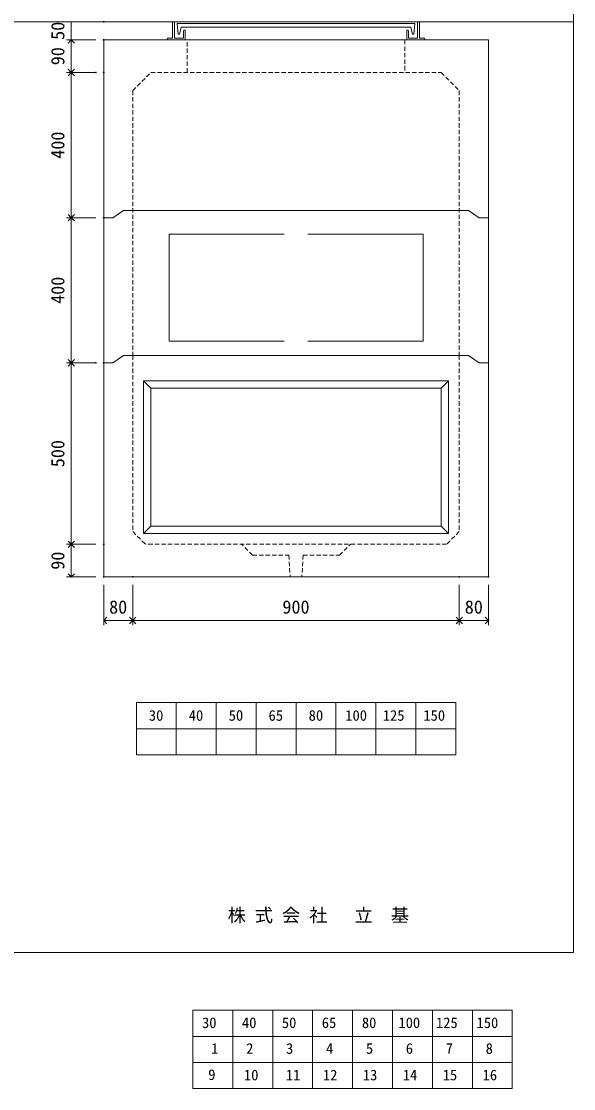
# Model space of a CAD drawing. Units: millimetres, scale not verified. Extents: x -4890 to 18490, y -2325 to 2325.
# Drawn here: x 3368 to 4890, y -2325 to 616 of the extents above; entities that cross this region are included whole.
import ezdxf
from ezdxf.enums import TextEntityAlignment as Align

# ---------------------------------------------------------------- set-up
doc = ezdxf.new("R2010")
doc.units = ezdxf.units.MM
doc.header["$LTSCALE"] = 10
doc.header["$PDMODE"] = 32
doc.header["$PDSIZE"] = 2
doc.linetypes.add('DASHED1', pattern=[1.8, 1.2, -0.6])
doc.linetypes.add('USER2', pattern=[50.8, 31.75, -6.35, 6.35, -6.35])
doc.layers.add('0-1_Defpoints', color=7, linetype='Continuous')
for name, color, linetype, lineweight in [('0-2_waku', 7, 'Continuous', 18), ('0-3_gaikei', 7, 'Continuous', 18), ('0-4_kakure', 7, 'DASHED1', 5), ('0-5_sunpou', 7, 'Continuous', 5), ('0-9_uchigawa', 6, 'Continuous', 18), ('0-B_futa', 3, 'Continuous', 18), ('0-C_GL', 4, 'Continuous', 18), ('0-E_文字１', 7, 'Continuous', 18), ('1-3_uchigawa2', 6, 'USER2', 18), ('1-5_文字２', 7, 'Continuous', 5)]:
    doc.layers.add(name, color=color, linetype=linetype, lineweight=lineweight)
doc.styles.add('ＭＳ ゴシック', font='')
doc.styles.get('ＭＳ ゴシック').set_extended_font_data('MS Gothic')

# ---------------------------------------------------------------- blocks, each defined once
blk = doc.blocks.new('_Open90')
at = {"layer": '0-5_sunpou'}
blk.add_line((0, 0), (-1, 0), dxfattribs=at)
blk.add_lwpolyline([(-0.5, 0.5), (0, 0), (-0.5, -0.5)], dxfattribs=at)
blk = doc.blocks.new('D106')
at = {"layer": '0-1_Defpoints'}
for p in [(5042.32, 1854.36), (4953, 1354.36), (5042.32, 1354.36)]:
    blk.add_point(p, dxfattribs=at)
at = {"layer": '0-5_sunpou'}
for p, q in [((5020.32, 1854.36), (4940, 1854.36)), ((4953, 1836.36), (4953, 1372.36)), ((5020.32, 1354.36), (4940, 1354.36))]:
    blk.add_line(p, q, dxfattribs=at)
at = {"layer": '0-5_sunpou', "xscale": 18, "yscale": 18}
for p, rotation in [((4953, 1854.36), 90), ((4953, 1354.36), 270)]:
    blk.add_blockref('_Open90', p, dxfattribs=dict(at, rotation=rotation))
at = {"layer": '0-5_sunpou', "style": 'ＭＳ ゴシック'}
blk.add_text('500', height=36.66, rotation=90, dxfattribs=at).set_placement((4945, 1566.86), align=Align.BOTTOM_LEFT)
blk = doc.blocks.new('D107')
at = {"layer": '0-1_Defpoints'}
for p in [(5042.32, 1354.36), (4953, 1264.36), (5042.32, 1264.36)]:
    blk.add_point(p, dxfattribs=at)
at = {"layer": '0-5_sunpou'}
for p, q in [((5020.32, 1354.36), (4940, 1354.36)), ((4953, 1336.36), (4953, 1282.36)), ((5020.32, 1264.36), (4940, 1264.36))]:
    blk.add_line(p, q, dxfattribs=at)
at = {"layer": '0-5_sunpou', "xscale": 18, "yscale": 18}
for p, rotation in [((4953, 1354.36), 90), ((4953, 1264.36), 270)]:
    blk.add_blockref('_Open90', p, dxfattribs=dict(at, rotation=rotation))
at = {"layer": '0-5_sunpou', "style": 'ＭＳ ゴシック'}
blk.add_text('90', height=36.66, rotation=90, dxfattribs=at).set_placement((4945, 1284.36), align=Align.BOTTOM_LEFT)
blk = doc.blocks.new('D108')
at = {"layer": '0-1_Defpoints'}
for p in [(5042.32, 1264.36), (5122.32, 1264.36), (5122.32, 1144.33)]:
    blk.add_point(p, dxfattribs=at)
at = {"layer": '0-5_sunpou'}
for p, q in [((5042.32, 1242.36), (5042.32, 1131.33)), ((5122.32, 1242.36), (5122.32, 1131.33)), ((5060.32, 1144.33), (5104.32, 1144.33))]:
    blk.add_line(p, q, dxfattribs=at)
at = {"layer": '0-5_sunpou', "xscale": 18, "yscale": 18, "rotation": 180}
blk.add_blockref('_Open90', (5042.32, 1144.33), dxfattribs=at)
at = {"layer": '0-5_sunpou', "xscale": 18, "yscale": 18}
blk.add_blockref('_Open90', (5122.32, 1144.33), dxfattribs=at)
at = {"layer": '0-5_sunpou', "style": 'ＭＳ ゴシック'}
blk.add_text('80', height=36.66, dxfattribs=at).set_placement((5057.32, 1152.33), align=Align.BOTTOM_LEFT)
blk = doc.blocks.new('D109')
at = {"layer": '0-1_Defpoints'}
for p in [(5122.32, 1264.36), (6022.32, 1264.36), (6022.32, 1144.33)]:
    blk.add_point(p, dxfattribs=at)
at = {"layer": '0-5_sunpou'}
for p, q in [((5122.32, 1242.36), (5122.32, 1131.33)), ((6022.32, 1242.36), (6022.32, 1131.33)), ((5140.32, 1144.33), (6004.32, 1144.33))]:
    blk.add_line(p, q, dxfattribs=at)
at = {"layer": '0-5_sunpou', "xscale": 18, "yscale": 18, "rotation": 180}
blk.add_blockref('_Open90', (5122.32, 1144.33), dxfattribs=at)
at = {"layer": '0-5_sunpou', "xscale": 18, "yscale": 18}
blk.add_blockref('_Open90', (6022.32, 1144.33), dxfattribs=at)
at = {"layer": '0-5_sunpou', "style": 'ＭＳ ゴシック'}
blk.add_text('900', height=36.66, dxfattribs=at).set_placement((5534.82, 1152.33), align=Align.BOTTOM_LEFT)
blk = doc.blocks.new('D110')
at = {"layer": '0-1_Defpoints'}
for p in [(6022.32, 1264.36), (6102.32, 1264.36), (6102.32, 1144.33)]:
    blk.add_point(p, dxfattribs=at)
at = {"layer": '0-5_sunpou'}
for p, q in [((6022.32, 1242.36), (6022.32, 1131.33)), ((6102.32, 1242.36), (6102.32, 1131.33)), ((6040.32, 1144.33), (6084.32, 1144.33))]:
    blk.add_line(p, q, dxfattribs=at)
at = {"layer": '0-5_sunpou', "xscale": 18, "yscale": 18, "rotation": 180}
blk.add_blockref('_Open90', (6022.32, 1144.33), dxfattribs=at)
at = {"layer": '0-5_sunpou', "xscale": 18, "yscale": 18}
blk.add_blockref('_Open90', (6102.32, 1144.33), dxfattribs=at)
at = {"layer": '0-5_sunpou', "style": 'ＭＳ ゴシック'}
blk.add_text('80', height=36.66, dxfattribs=at).set_placement((6037.32, 1152.33), align=Align.BOTTOM_LEFT)
blk = doc.blocks.new('D111')
at = {"layer": '0-1_Defpoints'}
for p in [(5042.32, 2744.36), (4953, 2654.36), (5042.32, 2654.36)]:
    blk.add_point(p, dxfattribs=at)
at = {"layer": '0-5_sunpou'}
for p, q in [((5020.32, 2744.36), (4940, 2744.36)), ((4953, 2726.36), (4953, 2672.36)), ((5020.32, 2654.36), (4940, 2654.36))]:
    blk.add_line(p, q, dxfattribs=at)
at = {"layer": '0-5_sunpou', "xscale": 18, "yscale": 18}
for p, rotation in [((4953, 2744.36), 90), ((4953, 2654.36), 270)]:
    blk.add_blockref('_Open90', p, dxfattribs=dict(at, rotation=rotation))
at = {"layer": '0-5_sunpou', "style": 'ＭＳ ゴシック'}
blk.add_text('90', height=36.66, rotation=90, dxfattribs=at).set_placement((4945, 2674.36), align=Align.BOTTOM_LEFT)
blk = doc.blocks.new('D112')
at = {"layer": '0-1_Defpoints'}
for p in [(5020.32, 2654.36), (4953, 2254.36), (5042.32, 2254.36)]:
    blk.add_point(p, dxfattribs=at)
at = {"layer": '0-5_sunpou'}
for p, q in [((4998.32, 2654.36), (4940, 2654.36)), ((4953, 2636.36), (4953, 2272.36)), ((5020.32, 2254.36), (4940, 2254.36))]:
    blk.add_line(p, q, dxfattribs=at)
at = {"layer": '0-5_sunpou', "xscale": 18, "yscale": 18}
for p, rotation in [((4953, 2654.36), 90), ((4953, 2254.36), 270)]:
    blk.add_blockref('_Open90', p, dxfattribs=dict(at, rotation=rotation))
at = {"layer": '0-5_sunpou', "style": 'ＭＳ ゴシック'}
blk.add_text('400', height=36.66, rotation=90, dxfattribs=at).set_placement((4945, 2416.86), align=Align.BOTTOM_LEFT)
blk = doc.blocks.new('D113')
at = {"layer": '0-1_Defpoints'}
for p in [(5042.32, 2254.36), (4953, 1854.36), (5020.32, 1854.36)]:
    blk.add_point(p, dxfattribs=at)
at = {"layer": '0-5_sunpou'}
for p, q in [((5020.32, 2254.36), (4940, 2254.36)), ((4953, 2236.36), (4953, 1872.36)), ((4998.32, 1854.36), (4940, 1854.36))]:
    blk.add_line(p, q, dxfattribs=at)
at = {"layer": '0-5_sunpou', "xscale": 18, "yscale": 18}
for p, rotation in [((4953, 2254.36), 90), ((4953, 1854.36), 270)]:
    blk.add_blockref('_Open90', p, dxfattribs=dict(at, rotation=rotation))
at = {"layer": '0-5_sunpou', "style": 'ＭＳ ゴシック'}
blk.add_text('400', height=36.66, rotation=90, dxfattribs=at).set_placement((4945, 2016.86), align=Align.BOTTOM_LEFT)
blk = doc.blocks.new('D81')
at = {"layer": '0-1_Defpoints'}
for p in [(5042.32, 2794.36), (4953, 2744.36), (5042.32, 2744.36)]:
    blk.add_point(p, dxfattribs=at)
at = {"layer": '0-5_sunpou'}
for p, q in [((5020.32, 2794.36), (4940, 2794.36)), ((4953, 2794.36), (4953, 2744.36)), ((5020.32, 2744.36), (4940, 2744.36))]:
    blk.add_line(p, q, dxfattribs=at)
at = {"layer": '0-5_sunpou', "style": 'ＭＳ ゴシック'}
blk.add_text('50', height=36.66, rotation=90, dxfattribs=at).set_placement((4945, 2744.36), align=Align.BOTTOM_LEFT)

msp = doc.modelspace()

# ---------------------------------------------------------------- linework, layer by layer
at = {"layer": '0-2_waku'}
for p, q in [((4889.94, 2325.07), (4889.94, -1949.93)), ((4889.94, 2325.07), (4889.94, -1949.93)), ((3684.94, -1260.93), (3684.94, -1404.93)), ((3684.94, -1260.93), (3684.94, -1404.93)), ((3684.94, -1260.93), (3684.94, -1404.93)), ((3684.94, -1260.93), (3684.94, -1404.93)), ((3684.94, -1260.93), (4564.94, -1260.93)), ((3794.94, -1260.93), (3794.94, -1404.93)), ((3904.94, -1260.93), (3904.94, -1404.93)), ((3904.94, -1260.93), (3904.94, -1404.93)), ((4014.94, -1260.93), (4014.94, -1404.93)), ((4124.94, -1260.93), (4124.94, -1404.93)), ((4234.94, -1260.93), (4234.94, -1404.93)), ((4344.94, -1260.93), (4344.94, -1404.93)), ((4454.94, -1260.93), (4454.94, -1404.93)), ((4564.94, -1260.93), (4564.94, -1404.93)), ((3684.94, -1332.93), (4564.94, -1332.93)), ((3684.94, -1404.93), (4564.94, -1404.93)), ((-1230.06, -1949.93), (4889.94, -1949.93)), ((-1230.06, -1949.93), (4889.94, -1949.93))]:
    msp.add_line(p, q, dxfattribs=at)
msp.add_lwpolyline([(-1230.06, 2325.07), (4889.94, 2325.07), (4889.94, -1949.93)], dxfattribs=at)
at = {"layer": '0-3_gaikei'}
for p, q in [((3594.94, 565.07), (4654.94, 565.07)), ((3594.94, -914.93), (3594.94, 565.07)), ((3594.94, 565.07), (4654.94, 565.07)), ((3689.94, 565.07), (3799.94, 565.07)), ((3724.94, 565.07), (4524.94, 565.07)), ((4559.94, 565.07), (4449.94, 565.07)), ((4654.94, 565.07), (4654.94, -914.93)), ((3619.94, 75.07), (3649.94, 95.07)), ((3649.94, 95.07), (4599.94, 95.07)), ((4599.94, 95.07), (4629.94, 75.07)), ((3619.94, 75.07), (3594.94, 75.07)), ((4629.94, 75.07), (4654.94, 75.07)), ((3619.94, -324.93), (3649.94, -304.93)), ((3649.94, -304.93), (4599.94, -304.93)), ((4599.94, -304.93), (4629.94, -324.93)), ((3619.94, -324.93), (3594.94, -324.93)), ((4629.94, -324.93), (4654.94, -324.93)), ((4654.94, -914.93), (3594.94, -914.93))]:
    msp.add_line(p, q, dxfattribs=at)
at = {"layer": '0-4_kakure'}
for p, q in [((3824.94, 475.07), (3824.94, 565.07)), ((4424.94, 565.07), (4424.94, 475.07)), ((3674.94, 425.07), (3724.94, 475.07)), ((3724.94, 475.07), (4524.94, 475.07)), ((4524.94, 475.07), (4574.94, 425.07)), ((3674.94, 425.07), (3674.94, -304.93)), ((4574.94, 425.07), (4574.94, -304.93)), ((3674.94, -304.93), (3674.94, -789.93)), ((4574.94, -304.93), (4574.94, -789.93)), ((3674.94, -789.93), (3709.94, -824.93)), ((4574.94, -789.93), (4539.94, -824.93)), ((4539.94, -824.93), (3709.94, -824.93)), ((4004.94, -854.93), (3974.94, -824.93)), ((4244.94, -854.93), (4274.94, -824.93)), ((4004.94, -854.93), (4104.94, -854.93)), ((4104.94, -854.93), (4108.94, -914.93)), ((4144.94, -854.93), (4140.94, -914.93)), ((4144.94, -854.93), (4244.94, -854.93))]:
    msp.add_line(p, q, dxfattribs=at)
at = {"layer": '0-9_uchigawa'}
for p, q in [((3704.94, -374.93), (3704.94, -794.93)), ((3704.94, -374.93), (4124.94, -374.93)), ((3704.94, -374.93), (3724.94, -394.93)), ((4124.94, -374.93), (4544.94, -374.93)), ((4124.94, -374.93), (4544.94, -374.93)), ((4544.94, -374.93), (4524.94, -394.93)), ((4544.94, -374.93), (4544.94, -794.93)), ((3724.94, -394.93), (3724.94, -774.93)), ((3724.94, -394.93), (4124.94, -394.93)), ((3724.94, -394.93), (4124.94, -394.93)), ((4124.94, -394.93), (4524.94, -394.93)), ((4524.94, -394.93), (4524.94, -774.93)), ((3724.94, -774.93), (3704.94, -794.93)), ((3724.94, -774.93), (4124.94, -774.93)), ((4124.94, -774.93), (4524.94, -774.93)), ((4524.94, -774.93), (4544.94, -794.93)), ((3704.94, -794.93), (4124.94, -794.93)), ((4124.94, -794.93), (4544.94, -794.93))]:
    msp.add_line(p, q, dxfattribs=at)
at = {"layer": '0-B_futa'}
for p, q in [((3784.94, 613.08), (3784.94, 570.07)), ((3786.94, 615.08), (3789.94, 615.08)), ((3789.94, 615.08), (3789.94, 570.07)), ((3797.75, 610.58), (4452.08, 610.58)), ((3797.75, 610.58), (3800.24, 580.57)), ((3808.27, 599.58), (3803.95, 580.57)), ((3808.27, 599.58), (4441.61, 599.58)), ((3814.94, 590.08), (3814.94, 570.07)), ((3816.94, 592.08), (3817.94, 592.08)), ((3819.94, 590.08), (3819.94, 565.07)), ((4429.94, 590.08), (4429.94, 565.07)), ((4432.94, 592.08), (4431.94, 592.08)), ((4434.94, 590.08), (4434.94, 570.07)), ((4441.61, 599.58), (4445.93, 580.57)), ((4452.08, 610.58), (4449.83, 580.57)), ((4459.94, 615.08), (4459.94, 570.07)), ((4459.94, 615.08), (4462.94, 615.08)), ((4464.94, 613.08), (4464.94, 570.07)), ((3769.94, 568.07), (3769.94, 567.07)), ((3771.94, 570.07), (3784.94, 570.07)), ((3819.94, 565.07), (3771.94, 565.07)), ((3789.94, 570.07), (3814.94, 570.07)), ((3800.24, 580.57), (3803.95, 580.57)), ((4429.94, 565.07), (4477.94, 565.07)), ((4459.94, 570.07), (4434.94, 570.07)), ((4449.83, 580.57), (4445.93, 580.57)), ((4477.94, 570.07), (4464.94, 570.07)), ((4479.94, 568.07), (4479.94, 567.07))]:
    msp.add_line(p, q, dxfattribs=at)
for centre, start, end in [((3786.94, 613.08), 90, 180), ((3816.94, 590.08), 90, 180), ((3817.94, 590.08), 0, 90), ((4431.94, 590.08), 90, 180), ((4432.94, 590.08), 0, 90), ((4462.94, 613.08), 0, 90), ((3771.94, 568.07), 90, 180), ((3771.94, 567.07), 180, 270), ((4477.94, 568.07), 0, 90), ((4477.94, 567.07), 270, 0)]:
    msp.add_arc(centre, 2, start, end, dxfattribs=at)
at = {"layer": '0-C_GL'}
for p, q in [((-1230.06, 615.07), (4889.94, 615.07)), ((-1230.01, 615.07), (4889.99, 615.07))]:
    msp.add_line(p, q, dxfattribs=at)
at = {"layer": '1-3_uchigawa2'}
for p, q in [((3774.94, 30.07), (4124.94, 30.07)), ((3774.94, 30.07), (3774.94, -264.93)), ((4474.94, 30.07), (4124.94, 30.07)), ((4474.94, 30.07), (4474.94, -264.93)), ((3774.94, -264.93), (4124.94, -264.93)), ((4474.94, -264.93), (4124.94, -264.93))]:
    msp.add_line(p, q, dxfattribs=at)
at = {"layer": '1-5_文字２'}
for p, q in [((3840.81, -2108.86), (3840.81, -2252.86)), ((3840.81, -2108.86), (3840.81, -2252.86)), ((3840.81, -2108.86), (3840.81, -2252.86)), ((3840.81, -2108.86), (3840.81, -2252.86)), ((3840.81, -2108.86), (4720.81, -2108.86)), ((3840.81, -2108.86), (3840.81, -2252.86)), ((3840.81, -2108.86), (3840.81, -2252.86)), ((3840.81, -2108.86), (3840.81, -2252.86)), ((3840.81, -2108.86), (3840.81, -2252.86)), ((3840.81, -2108.86), (4720.81, -2108.86)), ((3950.81, -2108.86), (3950.81, -2252.86)), ((3950.81, -2108.86), (3950.81, -2252.86)), ((4060.81, -2108.86), (4060.81, -2252.86)), ((4060.81, -2108.86), (4060.81, -2252.86)), ((4060.81, -2108.86), (4060.81, -2252.86)), ((4060.81, -2108.86), (4060.81, -2252.86)), ((4170.81, -2108.86), (4170.81, -2252.86)), ((4170.81, -2108.86), (4170.81, -2252.86)), ((4280.81, -2108.86), (4280.81, -2252.86)), ((4280.81, -2108.86), (4280.81, -2252.86)), ((4390.81, -2108.86), (4390.81, -2252.86)), ((4390.81, -2108.86), (4390.81, -2252.86)), ((4500.81, -2108.86), (4500.81, -2252.86)), ((4500.81, -2108.86), (4500.81, -2252.86)), ((4610.81, -2108.86), (4610.81, -2252.86)), ((4610.81, -2108.86), (4610.81, -2252.86)), ((4720.81, -2108.86), (4720.81, -2252.86)), ((4720.81, -2108.86), (4720.81, -2252.86)), ((3840.81, -2180.86), (4720.81, -2180.86)), ((3840.81, -2180.86), (4720.81, -2180.86)), ((3840.81, -2252.86), (4720.81, -2252.86)), ((3840.81, -2252.86), (4720.81, -2252.86)), ((3840.81, -2252.86), (3840.81, -2324.86)), ((3840.81, -2252.86), (3840.81, -2324.86)), ((3840.81, -2252.86), (3840.81, -2324.86)), ((3840.81, -2252.86), (3840.81, -2324.86)), ((3840.81, -2252.86), (4720.81, -2252.86)), ((3840.81, -2252.86), (3840.81, -2324.86)), ((3840.81, -2252.86), (3840.81, -2324.86)), ((3840.81, -2252.86), (3840.81, -2324.86)), ((3840.81, -2252.86), (3840.81, -2324.86)), ((3840.81, -2252.86), (4720.81, -2252.86)), ((3950.81, -2252.86), (3950.81, -2324.86)), ((3950.81, -2252.86), (3950.81, -2324.86)), ((4060.81, -2252.86), (4060.81, -2324.86)), ((4060.81, -2252.86), (4060.81, -2324.86)), ((4060.81, -2252.86), (4060.81, -2324.86)), ((4060.81, -2252.86), (4060.81, -2324.86)), ((4170.81, -2252.86), (4170.81, -2324.86)), ((4170.81, -2252.86), (4170.81, -2324.86)), ((4280.81, -2252.86), (4280.81, -2324.86)), ((4280.81, -2252.86), (4280.81, -2324.86)), ((4390.81, -2252.86), (4390.81, -2324.86)), ((4390.81, -2252.86), (4390.81, -2324.86)), ((4500.81, -2252.86), (4500.81, -2324.86)), ((4500.81, -2252.86), (4500.81, -2324.86)), ((4610.81, -2252.86), (4610.81, -2324.86)), ((4610.81, -2252.86), (4610.81, -2324.86)), ((4720.81, -2252.86), (4720.81, -2324.86)), ((4720.81, -2252.86), (4720.81, -2324.86)), ((3840.81, -2324.86), (4720.81, -2324.86)), ((3840.81, -2324.86), (4720.81, -2324.86))]:
    msp.add_line(p, q, dxfattribs=at)

# ---------------------------------------------------------------- block references
at = {"layer": '0-5_sunpou'}
for name in ['D81', 'D111', 'D112', 'D113', 'D106', 'D107', 'D108', 'D109', 'D110']:
    msp.add_blockref(name, (-1447.37, -2179.29), dxfattribs=at)

# ---------------------------------------------------------------- texts
at = {"layer": '0-E_文字１', "style": 'ＭＳ ゴシック'}
for s, height, p in [('30', 29.33, (3719.41, -1319.91)), ('40', 29.33, (3829.41, -1319.91)), ('50', 29.33, (3939.41, -1319.91)), ('65', 29.33, (4049.41, -1319.91)), ('80', 29.33, (4159.82, -1319.91)), ('100', 29.33, (4260.69, -1319.91)), ('125', 29.33, (4364.08, -1319.91)), ('150', 29.33, (4475.84, -1319.91)), ('株 式 会 社 \u3000立\u3000基', 36.66, (3936.48, -1876.28))]:
    msp.add_text(s, height=height, dxfattribs=at).set_placement(p, align=Align.BOTTOM_LEFT)
at = {"layer": '1-5_文字２', "style": 'ＭＳ ゴシック'}
for s, p in [('30', (3865.96, -2166.68)), ('30', (3865.96, -2166.68)), ('40', (3975.96, -2166.68)), ('40', (3975.96, -2166.68)), ('50', (4085.96, -2166.68)), ('50', (4085.96, -2166.68)), ('65', (4195.96, -2166.68)), ('65', (4195.96, -2166.68)), ('80', (4306.37, -2166.68)), ('80', (4306.37, -2166.68)), ('100', (4407.24, -2166.68)), ('100', (4407.24, -2166.68)), ('125', (4510.63, -2166.68)), ('125', (4510.63, -2166.68)), ('150', (4622.4, -2166.68)), ('150', (4622.4, -2166.68)), ('1', (3891.11, -2237.71)), ('2', (3987.55, -2237.71)), ('3', (4097.55, -2237.71)), ('4', (4207.55, -2237.71)), ('5', (4317.55, -2237.71)), ('6', (4427.55, -2237.71)), ('7', (4537.55, -2237.71)), ('8', (4647.55, -2237.71)), ('9', (3883.04, -2309.71)), ('10', (3981.46, -2310.68)), ('11', (4096.95, -2310.68)), ('12', (4199.16, -2310.68)), ('13', (4309.16, -2310.68)), ('14', (4419.16, -2310.68)), ('15', (4529.16, -2310.68)), ('16', (4639.16, -2310.68))]:
    msp.add_text(s, height=29.33, dxfattribs=at).set_placement(p, align=Align.BOTTOM_LEFT)

doc.saveas('drawing.dxf')
